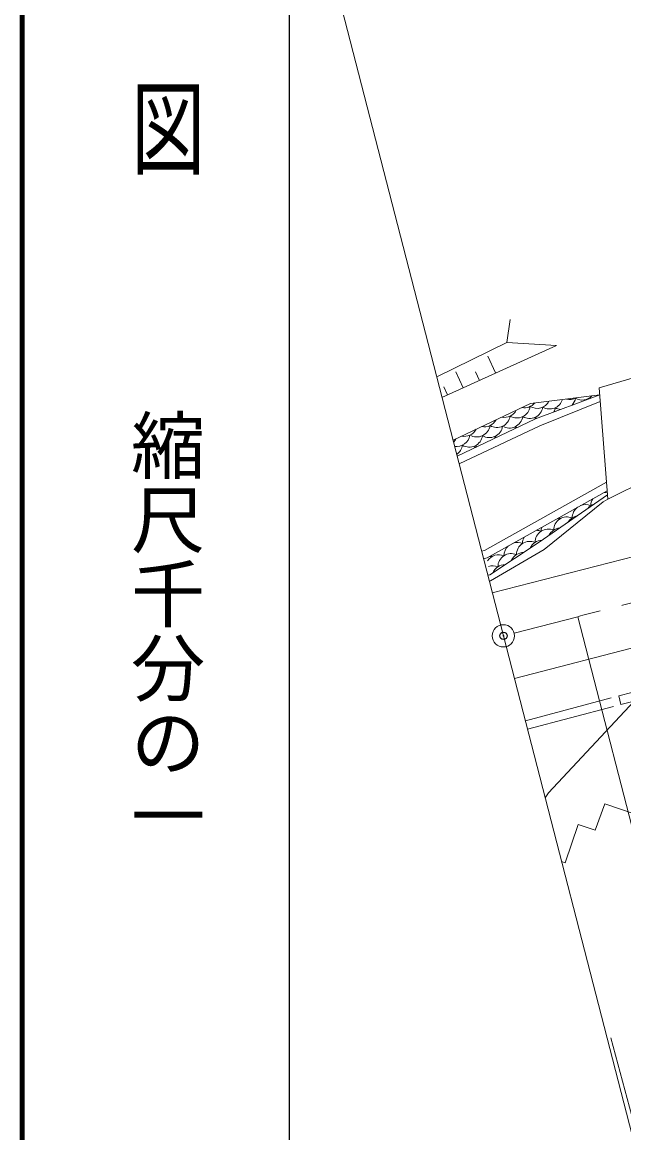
# Model space of a CAD drawing. Units: millimetres, scale not verified. Extents: x 40000 to 680000, y 20000 to 380000.
# Drawn here: x 40000 to 80587, y 242122 to 317052 of the extents above; entities that cross this region are included whole.
import ezdxf
from ezdxf.enums import TextEntityAlignment as Align

# ---------------------------------------------------------------- set-up
doc = ezdxf.new("R2010")
doc.units = ezdxf.units.MM
doc.header["$LTSCALE"] = 1000
doc.header["$PDMODE"] = 32
doc.header["$PDSIZE"] = 500
doc.linetypes.add('CHAIN', pattern=[18.5, 12, -1.5, 3.5, -1.5])
doc.linetypes.add('DASHED', pattern=[7.5, 6, -1.5])
for name, color, linetype, lineweight in [('M-BGD', 7, 'Continuous', 13), ('M-BMK', 2, 'CHAIN', 13), ('M-BMK-OTRS', 5, 'Continuous', 13), ('M-STR-HTXT', 7, 'Continuous', 13), ('M-TTL', 2, 'Continuous', 140), ('M-TTL-BAND', 7, 'Continuous', 25)]:
    doc.layers.add(name, color=color, linetype=linetype, lineweight=lineweight)
doc.layers.add('M-OTRS', color=6, linetype='Continuous')
doc.styles.add('@ＭＳ ゴシック', font='')
doc.styles.get('@ＭＳ ゴシック').set_extended_font_data('@MS Gothic')

msp = doc.modelspace()

# ---------------------------------------------------------------- linework, layer by layer
at = {"layer": 'M-BGD', "linetype": 'DASHED'}
for p, q in [((67965, 293115), (72695, 295436)), ((73947, 269906), (80247, 271604)), ((74092, 269345), (80392, 271024))]:
    msp.add_line(p, q, dxfattribs=at)
at = {"layer": 'M-BGD'}
for p, q in [((71941, 293385), (71420, 294531)), ((78931, 292374), (83604, 293774)), ((69742, 292385), (69250, 293467)), ((70842, 292885), (70581, 293458)), ((68695, 291909), (68449, 292450)), ((79511, 284862), (78931, 292374)), ((79511, 284862), (84024, 287126)), ((71716, 278560), (88426, 282856)), ((73206, 272780), (87975, 276586))]:
    msp.add_line(p, q, dxfattribs=at)
for points in [[(68320, 291738), (76037, 295248), (72695, 295436), (72924, 296994)], [(69065, 288847), (74292, 291329), (78967, 291902), (74636, 290298), (69339, 287782)], [(69474, 287261), (74915, 289829), (79001, 291458)], [(70995, 281358), (71187, 281410), (79422, 286013)], [(71128, 280843), (71365, 280907), (79466, 285443)], [(79487, 285175), (74888, 281978), (71539, 279772), (71412, 279739)], [(79511, 284862), (79199, 284703), (75212, 281468), (71605, 279352), (71518, 279330)], [(81282, 271247), (75505, 265050), (75283, 264723)], [(76393, 260417), (76632, 260342), (77502, 262914), (78663, 262548), (79311, 264310), (84263, 262620), (82761, 258220)]]:
    msp.add_lwpolyline(points, dxfattribs=at)
msp.add_lwpolyline([(80247, 271604), (81137, 271827), (81282, 271247), (80392, 271024)], close=True, dxfattribs=at)
for centre, start, end in [((74734, 291899), 239.25364, 332.44658), ((75583, 291860), 239.25364, 342.84997), ((76938, 292503), 255.96846, 298.01933), ((76432, 291820), 317.52097, 351.54358), ((77787, 292463), 239.25364, 316.15577), ((77281, 291780), 348.88815, 351.54358), ((78636, 292424), 239.25364, 242.2713), ((72530, 291295), 258.86836, 331.92891), ((73379, 291256), 239.25364, 351.54358), ((73885, 291939), 258.86829, 320.51316), ((74228, 291216), 239.25364, 351.54358), ((75077, 291176), 332.3589, 351.54358), ((76432, 291820), 239.25364, 263.14356), ((71175, 290652), 258.86843, 331.92884), ((72024, 290612), 239.25364, 351.54358), ((72873, 290573), 239.25364, 351.54358), ((73722, 290533), 343.36043, 351.54358), ((75077, 291176), 239.25364, 248.30563), ((69820, 290009), 258.8685, 331.92877), ((70669, 289969), 239.25364, 351.54358), ((71518, 289929), 239.25364, 351.54358), ((72367, 289890), 343.35308, 351.54358), ((73722, 290533), 239.25364, 247.44336), ((68465, 289365), 314.46961, 331.9287), ((69314, 289326), 260.9258, 351.54358), ((68808, 288643), 303.84737, 351.54358), ((70163, 289286), 239.25364, 351.54358), ((71012, 289246), 343.34574, 351.54358), ((72367, 289890), 239.25364, 247.4507), ((69657, 288603), 343.33839, 351.54358), ((71012, 289246), 239.25364, 247.45805), ((79259, 284425), 148.5135, 179.52108), ((79259, 284425), 76.05834, 89.98261), ((78007, 283599), 126.53402, 179.52108), ((78007, 283599), 67.23114, 111.96209), ((78853, 283678), 108.61435, 140.98689), ((76754, 282774), 67.23114, 179.52108), ((75908, 282696), 67.23114, 76.09338), ((77160, 283521), 171.66227, 179.52108), ((77601, 282853), 101.59125, 148.00999), ((75502, 281949), 67.23114, 179.52108), ((74655, 281870), 67.23114, 87.35884), ((75908, 282696), 162.40273, 179.52108), ((76348, 282027), 96.17649, 153.42475), ((73403, 281045), 67.23114, 104.85941), ((74249, 281124), 67.23114, 179.52108), ((74655, 281870), 151.13727, 179.52108), ((75095, 281202), 91.5721, 155.83927), ((72150, 280220), 67.23114, 146.74518), ((71304, 280141), 67.23114, 74.17599), ((72556, 280967), 173.32802, 179.52108), ((72996, 280299), 67.23114, 179.52108), ((73403, 281045), 133.6367, 179.52108), ((73843, 280377), 90.9128, 155.83969), ((71744, 279473), 67.23114, 108.72045), ((72590, 279552), 90.91238, 155.84012)]:
    msp.add_arc(centre, 903, start, end, dxfattribs=at)
at = {"layer": 'M-BMK'}
msp.add_line((73192, 275839), (77478, 276944), dxfattribs=at)
at = {"layer": 'M-BMK', "linetype": 'Continuous'}
msp.add_circle((72466, 275652), 750, dxfattribs=at)
at = {"layer": 'M-BMK'}
msp.add_arc((227193, -304077), 600000, 95.46599, 104.44944, dxfattribs=at)
at = {"layer": 'M-BMK-OTRS'}
for p, q in [((59537, 325812), (72466, 275652)), ((72466, 275652), (87442, 217550))]:
    msp.add_line(p, q, dxfattribs=at)
at = {"layer": 'M-OTRS'}
msp.add_point((72466, 275652), dxfattribs=at)
at = {"layer": 'M-STR-HTXT'}
for p, q in [((77478, 276944), (90379, 226890)), ((79709, 248535), (81130, 243268))]:
    msp.add_line(p, q, dxfattribs=at)
at = {"layer": 'M-TTL'}
msp.add_line((40000, 380000), (40000, 20000), dxfattribs=at)
at = {"layer": 'M-TTL-BAND'}
msp.add_line((58000, 370000), (58000, 20000), dxfattribs=at)

# ---------------------------------------------------------------- texts
at = {"layer": 'M-TTL-BAND', "style": '@ＭＳ ゴシック', "width": 1.4}
msp.add_text('平  面  図', height=3666, rotation=270, dxfattribs=at).set_placement((49777, 306475), align=Align.MIDDLE_RIGHT)
at = {"layer": 'M-TTL-BAND', "style": '@ＭＳ ゴシック'}
msp.add_text('縮尺千分の一', height=3666, rotation=270, dxfattribs=at).set_placement((49777, 261030), align=Align.MIDDLE_RIGHT)

doc.saveas('drawing.dxf')
